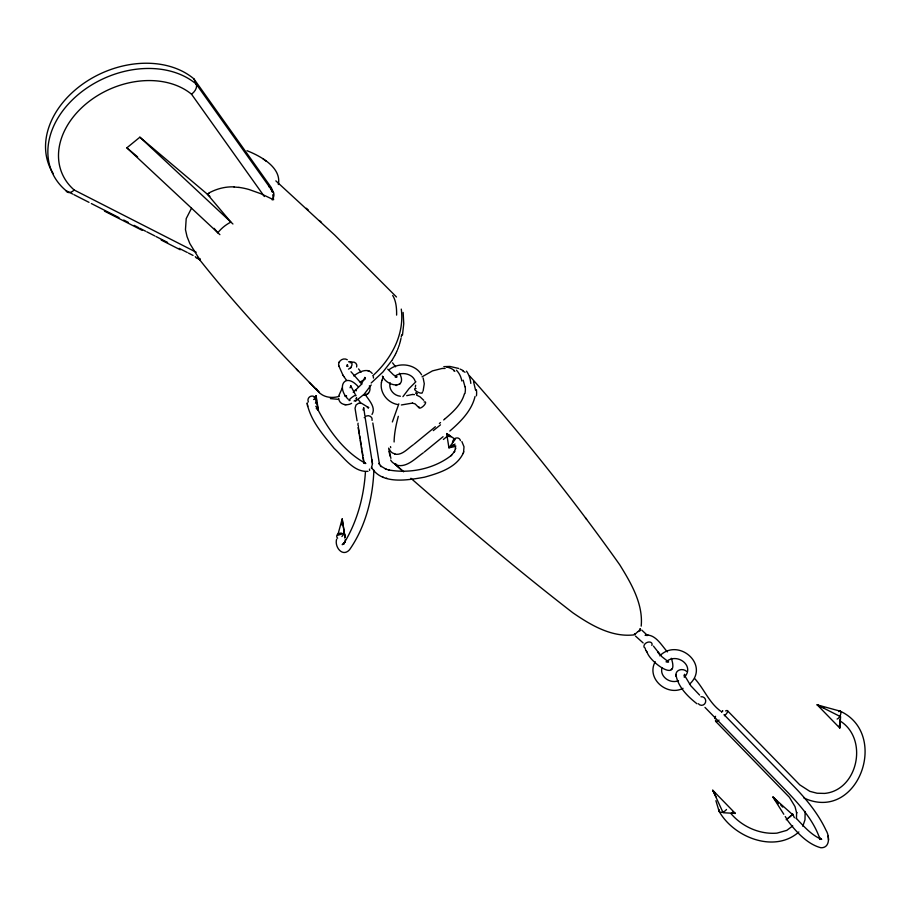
<?xml version="1.0" encoding="UTF-8"?>
<svg xmlns="http://www.w3.org/2000/svg" width="911" height="911" viewBox="0 0 911 911"><rect width="100%" height="100%" fill="white"/><g stroke="black" fill="none" stroke-linecap="round" stroke-linejoin="round"><path stroke-width="1.37" d="M455.454 449.123L455.466 447.369M365.413 472.057C363.865 496.78 357.089 521.969 344.039 543.138L344.643 542.33L342.172 544.653L344.29 543.867M840.022 719.143L839.783 728.037L817.224 704.875L840.249 711.172M365.231 418.058L372.462 463.619L371.415 468.459M724.029 714.645L793.982 786.466C806.588 799.471 818.294 813.796 826.038 830.297C829.625 836.013 830.263 848.039 820.925 847.765C806.508 844.03 794.426 829.875 786.648 819.183M341.727 524.907L342.183 518.94L345.007 537.399L342.183 518.94L337.73 535.292L344.472 533.197L341.91 536.511M415.655 385.239L415.325 387.084M796.453 818.556L796.624 812.339L796.692 813.113L794.996 806.554L789.393 797.284L715.682 721.364M641.196 626.142C643.291 603.777 631.05 583.154 619.765 564.831C573.27 499.251 522.994 436.278 469.734 376.072M381.481 382.199C379.443 392.47 387.437 402.708 397.492 404.495M316.254 408.504L318.383 410.098L315.684 398.972L316.106 395.841L314.09 397.686M402.468 335.077L403.755 323.667L403.14 312.439M401.66 334.781L401.273 337.047M390.17 382.802C388.393 388.598 393.153 395.522 400.373 396.239M675.939 675.302C675.461 669.505 683.034 667.934 686.678 671.43M684.525 675.21L684.229 676.304M463.574 452.209L463.995 446.766L461.877 441.573M721.489 711.844L722.594 710.762M722.765 711.024L721.706 712.026M381.823 380.627L383.258 376.824M475.03 396.49C471.625 410.838 460.602 421.702 449.829 431.04M401.011 338.38L400.362 341.135M381.447 382.381L381.857 380.468M338.915 395.431L342.434 387.71M662.092 667.74C659.325 675.803 669.186 684.161 678.547 680.768M392.368 421.952L398.836 403.835M464.451 393.723C461.558 404.302 453.018 411.966 444.989 418.844M455.694 448.132L454.213 452.175L454.691 451.366L451.047 455.705L451.685 455.158C434.296 468.88 410.212 473.822 388.564 469.939L389.316 470.167L385.33 468.971L386.139 469.211L380.411 465.851L381.014 466.637L379.113 463.357L379.477 464.359L372.815 423M400.18 341.841L399.508 344.199M356.224 398.984L356.611 397.731L356.19 399.041M715.158 716.923L714.657 718.528L715.556 716.285M423.103 391.104L424.287 383.725L423.137 377.974M371.426 467.241C381.641 484.937 407.627 480.154 424.435 477.205C438.851 473.162 456.525 467.753 463.312 453.029M463.164 453.507L463.733 451.731M399.246 345.041L398.665 346.749M347.285 359.731C343.071 357.158 337.389 361.257 338.824 366.085M398.346 347.626L397.651 349.414M397.253 350.382L396.82 351.361M655.237 661.716C645.842 678.342 666.989 696.71 683.034 688.317M396.604 351.862L395.898 353.366M802.807 826.231L804.994 819.775L805.142 811.45M278.345 184.523C281.852 167.465 260.318 155.963 246.983 150.691M339.074 362.453L339.439 361.678M395.67 353.832L394.941 355.233M787.935 818.408L792.786 814.206M394.691 355.711L392.151 360.05M371.221 384.954L364.172 394.19L355.438 401.318M363.068 409.973L363.728 407.604L364.833 415.598M346.715 366.359C347.455 363.876 347.501 365.265 347.364 364.81L347.968 366.495M391.844 360.54L382.916 372.007L371.176 382.996M402.924 396.661L408.982 388.678L415.883 381.732M350.063 387.779L350.781 385.922L355.142 394.156M372.007 414.437C376.357 407.354 368.465 399.735 364.901 394.076M635.457 633.692L634.921 634.455M351.054 367.589L350.336 368.112M191.492 208.255L186.208 218.606L185.468 229.674L187.04 236.598L189.852 243.601L199.942 259.965L197.949 257.676M314.546 397.811L316.106 395.841L318.383 410.098L316.675 407.581M792.092 814.639L792.729 814.286L789.12 817.452M684.263 677.306L685.129 676.326L690.697 685.676L699.614 695.093M364.787 394.805C369.274 394.827 371.13 389.396 369.376 385.808M382.369 376.095C387.346 387.221 408.117 389.373 399.451 373.157M647.049 652.071C649.85 662.103 679.913 684.172 671.327 658.266M792.741 825.901L786.785 830.376L776.992 833.132C759.751 834.59 742.226 826.755 731.043 813.705M798.856 831.971C774.703 853.539 733.981 837.425 719.394 811.758M689.536 684.184C710.478 665.053 678.433 637.119 659.78 655.84M372.701 375.822C391.161 359.173 404.678 334.565 401.273 309.102M367.862 393.734L368.511 393.153M399.36 384.374L399.997 383.804M671.236 669.483L671.862 668.913M444.557 419.219L443.68 419.948M443.065 436.711L424.23 452.084M354.971 400.35L354.094 401.056M414.084 444.158L435.356 426.735M219.893 234.651L126.857 147.844L139.884 137.197L209.906 196.332M413.241 444.841C407.752 448.44 401.979 455.807 394.645 454.077M440.525 422.545L439.387 423.467M788.539 817.93L786.193 819.695L787.673 818.613M423.273 452.858C415.462 458.165 406.579 468.3 396.171 465.009M353.252 392.345L360.927 384.852L364.878 377.53L365.425 378.68M792.023 814.685L792.661 814.24M666.043 661.83C676.862 652.31 694.546 665.508 684.97 676.531L684.525 675.153M353.741 375.913C358.581 372.212 367.258 367.304 372.212 373.408M389.259 369.593C398.938 361.826 415.143 363.876 421.599 374.785M422.044 376.824L432.497 370.879L442.074 368.477M360.039 382.016L364.81 379.431M639.442 630.776L638.19 631.46M455.056 444.044L448.941 447.813L446.652 433.568L455.204 439.284L448.941 447.813L455.375 446.436M395.488 375.765C402.594 371.176 412.956 374.182 415.154 381.197M209.109 193.155L207.355 194.191L230.893 222.09A35.37 29.516 -18.8 0 0 217.866 232.749M351.623 403.334C347.023 406.215 339.063 404.678 338.71 398.437M367.372 407.581L368.568 407.604L361.69 403.368L358.683 403.22L356.076 404.917L355.039 408.23L357.078 420.836M645.239 635.229C655.328 633.6 661.625 645.569 667.421 651.912M406.716 395.659L412.444 394.463M365.994 394.645L366.803 394.361M339.45 396.239C331.627 398.847 321.742 397.298 317.085 389.885A144.86 57.974 -27.5 0 1 316.254 388.53M313.6 399.508L315.684 398.972M645.364 635.32L647.539 635.491L641.754 630.105M365.448 463.084L364.275 463.335L365.801 463.483C344.142 451.947 328.769 430.368 317.54 409.005M367.998 471.329C353.434 472.456 343.732 457.094 334.143 448.36C323.496 435.31 311.448 421.77 307.462 405.008M345.747 396.103L346.544 396M395.112 376.995L396.729 376.858L393.461 374.854L387.744 369.16M666.977 662.103L668.606 661.967L661.693 656.546L653.46 646.115M821.426 839.122L820.219 838.929L821.688 839.418C811.268 835.114 803.673 826.14 796.089 818.124M634.363 634.83C611.714 637.62 590.727 625.083 572.814 612.761C517.334 569.83 463.745 524.394 410.895 478.275M415.94 392.857L417.295 393.859M338.414 399.337L330.374 398.608M443.828 366.643L449.875 366.438L458.643 368.443M412.455 403.095L401.352 404.974M395.773 385.478L396.695 385.444M363.853 394.793L364.662 394.805M364.263 394.827L365.197 394.793M646.924 634.785L647.858 634.773M234.059 187.006L238.921 187.415M445.115 368.454L442.86 368.443A44.958 19.53 -40.8 0 0 442.108 368.443M344.54 404.643L346.123 404.735M412.455 394.463L414.505 394.611M412.444 403.095L415.177 403.926L418.696 407.49M731.476 812.589L735.314 813.421L712.755 790.247L723.129 812.726L735.314 813.421L732.888 811.963M345.884 396.114L346.317 396.285M367.52 370.561L369.046 370.948M382.654 477.102L383.474 477.341M386.31 478.195L387.05 478.423M416.543 395.089L419.982 396.775L423.74 400.305M821.938 707.574L817.224 704.875L824.387 708.063M462.822 371.05L465.065 372.257M803.901 797.979C857.615 823.077 890.241 734.528 840.477 711.297M817.224 704.875L840.614 716.718L839.783 728.037L839.225 725.441M196.195 252.233L74.235 190.023A8.666 5.17 -56.6 0 1 65.888 190.558A86.351 64.818 -24 0 1 79.348 93.639A86.351 64.818 -24 0 1 196.195 84.063L273.551 192.699A8.723 5.42 -49.8 0 1 272.23 199.942M65.888 190.558L72.823 194.1M73.985 194.692L89.005 202.356M91.316 203.529L119.068 217.683M123.691 220.041L128.314 222.398M134.088 225.347L138.711 227.704M139.873 228.297L145.646 231.246M146.808 231.838L154.893 235.96M156.054 236.553L167.613 242.451M179.171 248.35L187.267 252.472M188.418 253.064L193.041 255.422M104.492 211.124L142.287 230.403M161.19 240.048L180.207 249.751M453.758 370.788L454.84 371.381M643.132 642.938L635.479 636.037M416.6 393.757L415.974 393.21M269.03 186.766L270.772 187.86L272.002 191.834M696.972 703.759C687.623 696.471 677.75 686.655 675.916 674.493M839.965 720.874C869.003 738.889 857.718 790.406 824.592 793.413L817.076 793.23L809.868 791.363L799.756 784.838L727.399 710.626M264.441 159.858L263.017 158.787M450.843 436.847L446.652 433.568L449.157 436.711M265.078 160.347L266.399 161.395M126.857 147.844L137.629 156.943M275.839 180.868L334.781 235.129L396.49 296.997M361.906 384.157L350.986 371.722M355.381 389.919L356.395 390.796M403.619 471.796L394.588 463.824L402.708 471.01M358.319 386.776C344.813 371.529 335.965 387.221 348.161 399.223M139.884 137.197L232.931 223.992M306.358 208.255L308.362 210.134M319.431 220.496L321.469 222.409M309.364 382.404L319.34 392.595C276.693 349.209 235.049 304.684 197.368 256.868M296.451 369.126L298.444 371.153M720.601 711.127C708.792 702.29 704.397 689.354 694.808 678.672M704.989 707.403L788.14 792.741C800.894 806.303 813.887 820.982 819.877 838.917L819.649 837.414L819.946 839.464M776.832 801.076L772.915 797.045L783.802 814.252M780.761 805.096L782.72 807.112M217.854 232.749L214.096 228.331M778.404 803.718L772.915 797.045L793.253 815.22L794.369 817.714M361.052 372.166L358.547 368.909M392.584 362.863L395.556 366.803M358.148 399.451L360.779 402.992M585.477 517.835L586.627 519.35M346.579 380.342L343.732 376.391M715.158 793.504L712.755 790.247L715.966 796.669M53.225 173.58A86.363 64.829 -24 0 1 85.099 82.423A86.363 64.829 -24 0 1 193.884 78.847L271.227 187.495L273.551 192.699M74.224 190.023A77.731 58.338 -24 0 1 86.83 103.228A77.731 58.338 -24 0 1 191.504 94.186L264.372 196.525M315.81 406.329L316.242 406.955M645.409 649.475L646.298 650.921M338.755 365.698L342.991 375.252M342.889 375.093L343.823 376.516M646.195 650.761L647.14 652.208M785.248 816.541L786.705 818.841M463.164 380.183L465.02 386.879M473.538 381.698L475.576 390.193M193.884 78.847L196.207 84.063M388.667 448.11L390.899 458.347M715.909 800.712L719.064 811.177M389.031 451.4L390.045 456.069M272.731 194.806L273.607 199.76L261.024 193.781L249.124 189.545A75.362 56.562 -24 0 0 238.933 187.381M390.705 447.688L390.489 446.595M358.376 427.225L359.435 433.818M359.765 435.902L360.107 438.054M360.471 440.286L361.177 444.682M361.519 446.857L361.883 449.112M362.214 451.196L362.931 455.648M363.261 457.709L363.956 462.071M358.171 427.669L363.853 463.187M828.008 836.07L828.224 837.573M828.338 838.348L828.566 839.931M372.462 463.619L371.916 459.782M307.394 404.438L307.189 402.901L307.656 406.488M373.874 470.11C372.895 497.816 365.505 526.957 349.471 549.834C342.388 557.589 334.291 546.737 336.637 539.175M345.246 541.385L345.303 542.375L345.235 539.802M373.396 376.733L373.442 378.065M675.951 675.518L675.962 676.281M838.769 711.65A4.316 1.799 -64.3 0 1 840.762 713.882A4.316 1.799 -64.3 0 1 837.107 719.041M725.6 710.933A4.316 1.526 -44.2 0 1 727.616 711.616A4.316 1.526 -44.2 0 1 724.439 715.682M726.477 809.458A4.316 2.346 -28.1 0 1 721.341 812.339A4.316 2.346 -28.1 0 1 719.269 809.833M719.064 720.089A4.316 1.526 -44.2 0 1 715.613 720.134M700.958 696.744A4.316 4.134 -89.1 0 1 705.456 702.563A4.316 4.134 -89.1 0 1 698.395 703.747M645.387 648.313A4.316 2.961 -26.7 0 1 644.601 644.373A4.316 2.961 -26.7 0 1 649.85 642.05A4.316 2.961 -26.7 0 1 651.843 645.443M348.56 361.815A4.316 2.995 -52.1 0 1 352.01 364.206A4.316 2.995 -52.1 0 1 348.503 369.114M422.362 392.072A4.316 1.515 26.7 0 1 420.005 392.971A4.316 1.515 26.7 0 1 415.188 390.227A4.316 1.515 26.7 0 1 416.008 388.45M452.528 442.837A4.316 3.735 -49.4 0 1 455.978 438.077A4.316 3.735 -49.4 0 1 460.419 440.617M455.91 446.094A4.316 3.735 -49.4 0 1 453.177 444.716M343.823 533.983A4.316 3.188 3.7 0 1 344.802 538.059M337.639 538.207A4.316 3.188 3.7 0 1 337.389 534.563A4.316 3.188 3.7 0 1 341.887 533.242M369.445 469.097A43.181 8.301 -73.9 0 1 369.615 470.475M308.351 401.967A4.316 4.202 40.8 0 1 309.956 396.661A4.316 4.202 40.8 0 1 315.491 397.651A4.316 4.202 40.8 0 1 315.434 403.22M350.052 400.35A4.316 0.786 -36.8 0 1 349.722 399.325A4.316 0.786 -36.8 0 1 354.151 395.886A4.316 0.786 -36.8 0 1 355.837 395.875M358.478 426.189A4.316 3.929 -9.1 0 1 358.114 423.205M364.218 417.648A4.316 3.929 -9.1 0 1 372.087 420.404M640.342 629.25A4.156 1.264 -25.4 0 1 639.237 630.344M639.886 628.761A4.134 1.651 -56.3 0 1 640.331 628.738M634.477 634.272A4.168 0.797 -72.5 0 1 634.5 633.783M634.91 633.862A4.122 1.025 -74.9 0 1 634.773 634.09M635.776 633.589A3.462 1.013 -37.6 0 1 638.167 631.551M640.342 630.412A4.122 2.437 -2 0 1 639.852 630.947M424.082 402.002A4.316 1.549 -42.7 0 1 425.266 403.71A4.316 1.549 -42.7 0 1 421.121 407.707A4.316 1.549 -42.7 0 1 419.037 406.853M460.078 369.103A79.576 33.502 -43.2 0 1 463.141 370.72M466.5 371.153A133.279 53.851 -38 0 1 470.816 383.417M476.385 389.749A93.822 36.531 -32.5 0 1 476.442 395.818M448.884 434.911A69.02 10.636 -40 0 1 443.372 439.466M396.627 464.394A84.256 26.237 -50.8 0 1 390.66 460.044M394.11 441.983A117.906 33.001 -59.8 0 1 398.323 416.316M446.447 366.985A73.837 31.441 -39.6 0 1 454.19 370.413M456.422 370.196A119.569 48.647 -35.1 0 1 461.82 380.98M465.202 386.799A83.379 33.263 -28 0 1 464.94 393.541M440.48 424.822A64.351 3.929 -39.1 0 1 433.294 430.607M394.862 453.724A74.531 21.283 -56.4 0 1 389.487 449.317M350.109 362.851A4.316 3.906 -17.3 0 1 356.634 366.996M392.687 295.506A150.178 41.667 -60.3 0 1 396.604 315.104M208.983 192.961A38.091 28.594 -24 0 1 234.093 186.903M200.078 258.553A8.723 5.42 -49.8 0 1 195.307 256.64M196.229 84.04A8.666 5.546 -42.7 0 1 191.515 94.175M350.781 385.922L350.872 386.64L350.701 385.934M364.821 377.484L364.844 378.202L364.821 377.484M346.465 396.148L345.155 396.069L346.465 396.148M396.729 376.858L395.966 376.79L396.729 376.972M368.568 407.604L367.885 407.411L368.545 407.718M647.163 635.32L647.026 635.229M659.564 654.223L657.81 652.139L659.564 654.223M684.548 675.928L684.514 674.413L684.548 675.928"/></g></svg>
